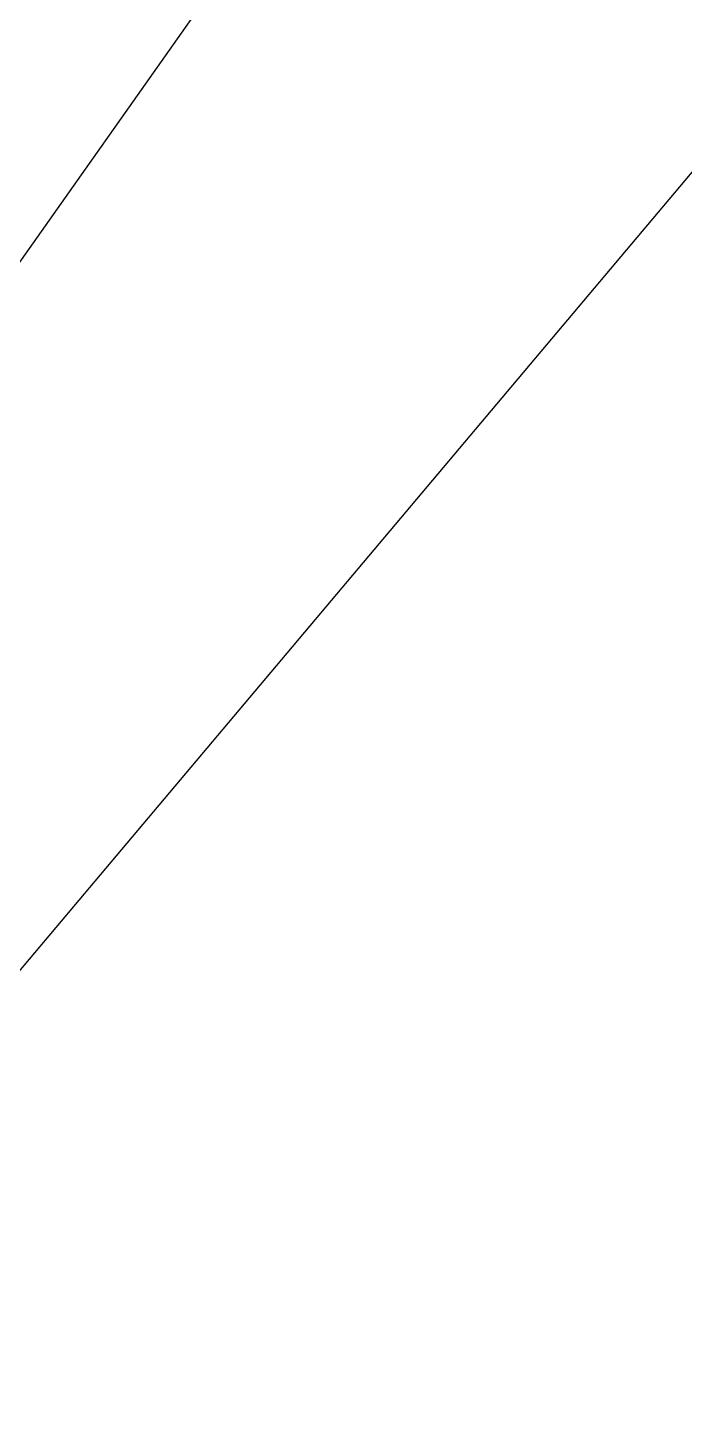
# Model space of a CAD drawing. Header units: millimetres. Extents: x -1985 to 969, y 203 to 500.
# Drawn here: x -1793.99 to -1782.61, y 421.36 to 445.53 of the extents above; entities that cross this region are included whole.
import ezdxf

# ---------------------------------------------------------------- set-up
doc = ezdxf.new("R2010")
doc.units = ezdxf.units.MM
doc.layers.add('надписи', color=7, linetype='Continuous')

msp = doc.modelspace()

# ---------------------------------------------------------------- linework, layer by layer
at = {"layer": 'надписи'}
for points in [[(-1679.775873529622, 410.0346846268985), (-1710.811395659923, 450.6993690407753), (-1787.624656826399, 450.6993690407753), (-1818.08645822777, 407.5460523946481)], [(-1815.300163109047, 404.0378227775377), (-1779.319996624612, 446.7728737252196), (-1733.608257513138, 446.7728737252196), (-1679.775873529622, 408.4706519401675)]]:
    msp.add_lwpolyline(points, dxfattribs=at)

doc.saveas('drawing.dxf')
